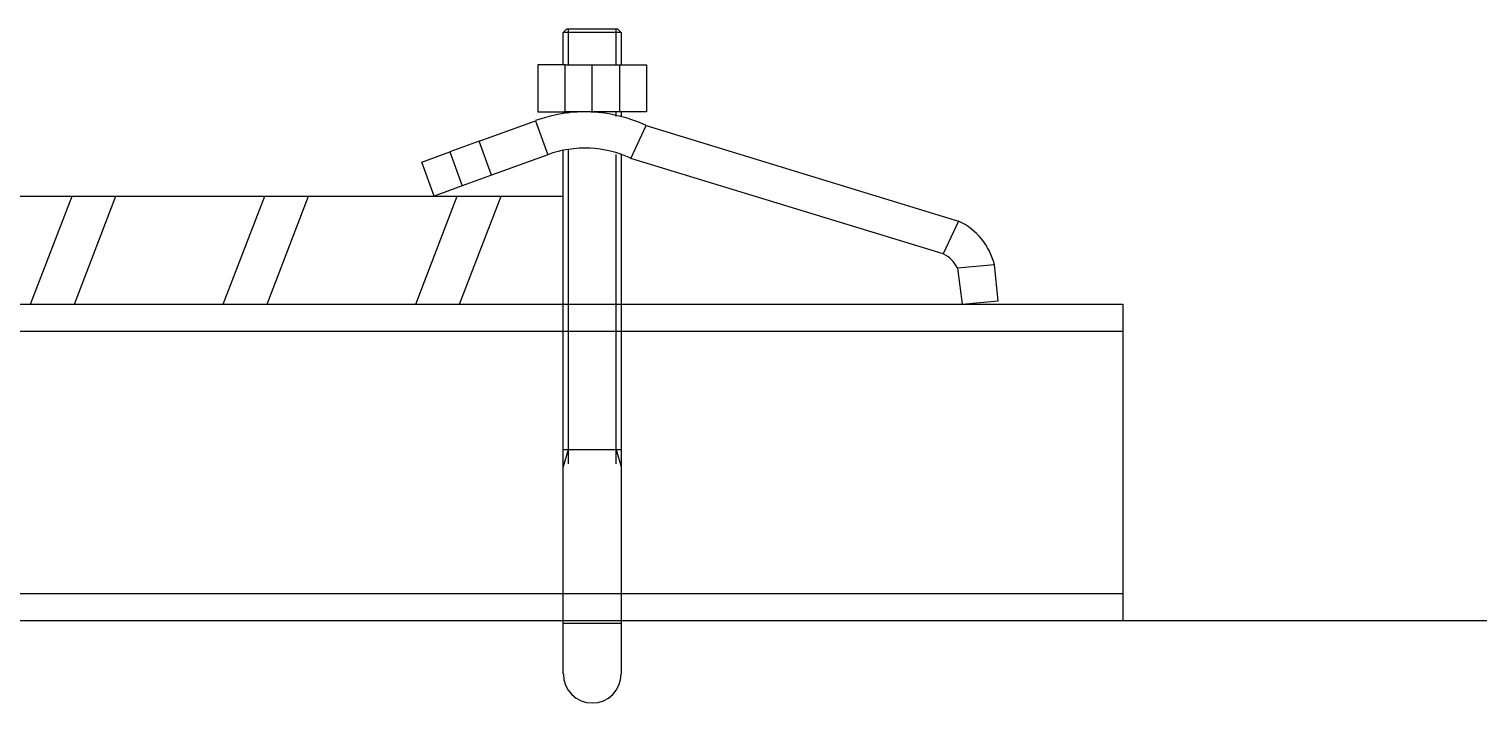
# Model space of a CAD drawing. Extents: x 27938 to 1507990, y 110129 to 923079.
# Drawn here: x 480913 to 482826, y 346491 to 347380 of the extents above; entities that cross this region are included whole.
import ezdxf

# ---------------------------------------------------------------- set-up
doc = ezdxf.new("R2010")
doc.units = 0
doc.header["$LTSCALE"] = 1000
doc.header["$MEASUREMENT"] = 0
doc.layers.add('BZ', color=2, linetype='Continuous')
doc.layers.add('walraven', color=7, linetype='Continuous')

msp = doc.modelspace()

# ---------------------------------------------------------------- linework, layer by layer
for p, q in [((479394.9, 347159.5), (481618, 347159.5)), ((480914.7, 347017), (480969.5, 347159.5)), ((480972.6, 347017), (481027.4, 347159.5)), ((481169, 347017), (481223.8, 347159.5)), ((481226.9, 347017), (481281.7, 347159.5)), ((481423.3, 347017), (481478.1, 347159.5)), ((481481.2, 347017), (481536, 347159.5))]:
    msp.add_line(p, q)
at = {"linetype": 'Continuous'}
for p, q in [((478674.7, 347017), (482356.6, 347017)), ((478674.7, 346981.4), (482356.6, 346981.4)), ((478674.7, 346635.2), (482356.6, 346635.2)), ((478674.7, 346599.6), (482356.6, 346599.6))]:
    msp.add_line(p, q, dxfattribs=at)
at = {"color": 7}
for p, q in [((479394.9, 347017), (481618, 347017)), ((482356.6, 347017), (482356.6, 346599.6))]:
    msp.add_line(p, q, dxfattribs=at)
at = {"layer": 'BZ'}
msp.add_line((477889.1, 346599.6), (489007.3, 346599.6), dxfattribs=at)
at = {"layer": 'walraven', "color": 7, "linetype": 'Continuous'}
for p, q in [((481618, 347375.2), (481622.8, 347380)), ((481618, 347332.7), (481618, 347375.2)), ((481622.8, 347380), (481689.7, 347380)), ((481689.7, 347380), (481694.5, 347375.2)), ((481694.5, 347375.2), (481694.5, 347332.7)), ((481620.4, 347332.7), (481584.5, 347332.7)), ((481584.5, 347332.7), (481584.5, 347270.6)), ((481620.4, 347270.6), (481620.4, 347332.7)), ((481620.4, 347332.7), (481692.2, 347332.7)), ((481692.2, 347332.7), (481692.2, 347270.6)), ((481692.2, 347332.7), (481728, 347332.7)), ((481728, 347332.7), (481728, 347270.6)), ((481507, 347232.1), (481581.2, 347259)), ((481584.5, 347270.6), (481620.4, 347270.6)), ((481618, 347270.6), (481618, 347268.4)), ((481692.2, 347270.6), (481620.4, 347270.6)), ((481624.6, 347268.4), (481624.6, 347270.6)), ((481687.9, 347264.5), (481687.9, 347270.6)), ((481728, 347270.6), (481692.2, 347270.6)), ((481694.5, 347270.6), (481694.5, 347264.5)), ((481727.4, 347252.7), (482139.9, 347126.5)), ((481431.2, 347204.4), (481468.1, 347217.9)), ((481507, 347232.1), (481468.1, 347217.9)), ((481618, 346577), (481618, 347219.9)), ((481624.6, 347219.9), (481624.6, 346806.4)), ((481447.5, 347159.5), (481431.2, 347204.4)), ((481597.5, 347214.1), (481523.4, 347187.1)), ((481687.9, 346806.4), (481687.9, 347214.5)), ((481694.5, 347214.5), (481694.5, 346577)), ((482119.7, 347083.2), (481707.2, 347209.3)), ((481523.4, 347187.1), (481484.5, 347173)), ((481484.5, 347173), (481447.5, 347159.5)), ((482138.3, 347064.4), (482144.7, 347017)), ((482192.3, 347021.2), (482187.2, 347068.7)), ((482144.7, 347017), (482192.3, 347021.2)), ((481624.6, 346825.2), (481618, 346802.3)), ((481618, 346825.2), (481694.5, 346825.2)), ((481687.9, 346825.2), (481694.5, 346802.3)), ((481618, 346528.9), (481618, 346595.8)), ((481694.5, 346595.8), (481694.5, 346528.9))]:
    msp.add_line(p, q, dxfattribs=at)
at = {"layer": 'walraven', "color": 1, "linetype": 'Continuous'}
for p, q in [((481656.3, 347375.2), (481618, 347375.2)), ((481624.6, 347380), (481624.6, 347332.7)), ((481694.5, 347375.2), (481656.3, 347375.2)), ((481687.9, 347332.7), (481687.9, 347380)), ((481581.2, 347259), (481597.5, 347214.1)), ((481707.2, 347209.3), (481727.4, 347252.7)), ((481468.1, 347217.9), (481484.5, 347173)), ((481523.4, 347187.1), (481507, 347232.1)), ((482139.9, 347126.5), (482119.7, 347083.2)), ((482187.2, 347068.7), (482138.3, 347064.4)), ((481618, 346595.8), (481694.5, 346595.8))]:
    msp.add_line(p, q, dxfattribs=at)
at = {"layer": 'walraven', "color": 3, "linetype": 'Continuous'}
msp.add_line((481656.3, 347270.6), (481656.3, 347332.7), dxfattribs=at)
at = {"layer": 'walraven', "color": 7, "linetype": 'Continuous'}
for centre, radius, start, end in [((481646.6, 347079.4), 191.2, 65, 110), ((481646.6, 347079.4), 143.4, 65, 110), ((482103.5, 347048.6), 86, 13.5304, 65), ((482103.5, 347048.6), 38.2, 24.4965, 65), ((481656.3, 346528.9), 38.2, 180, 0)]:
    msp.add_arc(centre, radius, start, end, dxfattribs=at)

doc.saveas('drawing.dxf')
